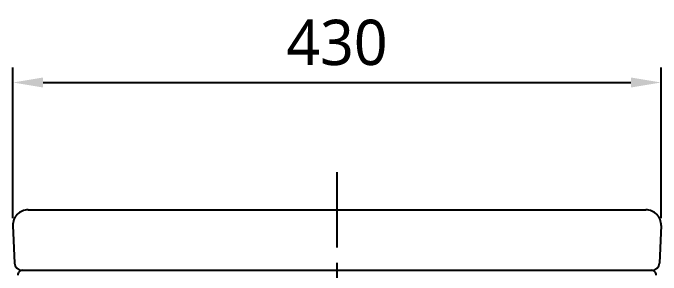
# Model space of a CAD drawing. Extents: x 3056 to 5854, y -58 to 2238.
# Drawn here: x 4564.7 to 4994, y 870.6 to 1044.1 of the extents above; entities that cross this region are included whole.
import ezdxf

# ---------------------------------------------------------------- set-up
doc = ezdxf.new("R2010")
doc.units = 0
doc.header["$LTSCALE"] = 20
doc.header["$MEASUREMENT"] = 0
doc.linetypes.add('CENTER', pattern=[2, 1.25, -0.25, 0.25, -0.25])
doc.layers.get('0').update_dxf_attribs({"linetype": 'CONTINUOUS'})
doc.layers.get('DEFPOINTS').update_dxf_attribs({"linetype": 'CONTINUOUS'})
doc.layers.add('CENTER', color=2, linetype='CENTER')
doc.styles.get("Standard").update_dxf_attribs({"font": 'NanumGothic.ttf'})
doc.dimstyles.get("Standard").update_dxf_attribs({"dimtxt": 2.7, "dimasz": 2, "dimexe": 2, "dimexo": 1, "dimgap": 1.5, "dimtad": 1, "dimlfac": 10, "dimzin": 0, "dimdsep": 46, "dimtxsty": 'Standard', "dimcen": 0, "dimclrt": 2, "dimadec": 0, "dimazin": 0, "dimtfac": 1, "dimtofl": 0, "dimtmove": 0, "dimatfit": 3, "dimfxl": 0, "dimtolj": 1, "dimtzin": 0, "dimarcsym": 0})

# ---------------------------------------------------------------- blocks, each defined once
blk = doc.blocks.new('*D21')
at = {"color": 3, "lineweight": -2}
for p, q in [((4564.75, 908.38), (4564.75, 1008.11)), ((4993.98, 908.38), (4993.98, 1008.11)), ((4584.75, 998.11), (4973.98, 998.11))]:
    blk.add_line(p, q, dxfattribs=at)
at = {"color": 3}
for points in [[(4584.75, 1001.44), (4584.75, 994.78), (4564.75, 998.11)], [(4973.98, 1001.44), (4973.98, 994.78), (4993.98, 998.11)]]:
    blk.add_solid(points, dxfattribs=at)
at = {"layer": 'DEFPOINTS', "color": 0}
for p in [(4993.98, 998.11), (4564.75, 903.38), (4993.98, 903.38)]:
    blk.add_point(p, dxfattribs=at)
at = {"color": 2, "insert": (4779.37, 1024.46), "char_height": 30, "attachment_point": 5}
blk.add_mtext('\\A1;430', dxfattribs=at)

msp = doc.modelspace()

# ---------------------------------------------------------------- linework, layer by layer
for p, q in [((4574.74727, 913.7551), (4983.98322, 913.7551)), ((4564.7543, 903.38036), (4565.68477, 878.56773)), ((4993.97619, 903.38036), (4993.04572, 878.56773)), ((4570.68126, 873.7551), (4988.04923, 873.7551)), ((4570.99332, 873.7551), (4987.73717, 873.7551))]:
    msp.add_line(p, q)
for centre, radius, start, end in [((4574.74727, 903.7551), 10, 90, 182.1475854), ((4983.98322, 903.7551), 10, 357.8524146, 90), ((4570.68126, 878.7551), 5, 182.1475854, 270), ((4988.04923, 878.7551), 5, 270, 357.8524146), ((4570.99332, 870.7551), 3, 90, 182.3946101), ((4987.73717, 870.7551), 3, 357.6053899, 90)]:
    msp.add_arc(centre, radius, start, end)
at = {"layer": 'CENTER', "color": 1, "linetype": 'CENTER', "ltscale": 2}
msp.add_line((4779.36524, 938.7551), (4779.36524, 168.86688), dxfattribs=at)

# ---------------------------------------------------------------- dimensions: what is measured, and where the dimension line sits
dim = msp.add_linear_dim(base=(4993.97619, 998.1099), p1=(4564.7543, 903.38036), p2=(4993.97619, 903.38036), text='430', dimstyle='Standard', override={"dimtxt": 30, "dimasz": 20, "dimexe": 10, "dimexo": 5, "dimgap": 10, "dimdec": 4, "dimlfac": 1, "dimrnd": 0.5, "dimzin": 8, "dimclrd": 3, "dimclre": 3, "dimtdec": 4})
dim.commit()
dim.dimension.update_dxf_attribs({"geometry": '*D21', "text_midpoint": (4779.36524, 1024.46183)})

doc.saveas('drawing.dxf')
